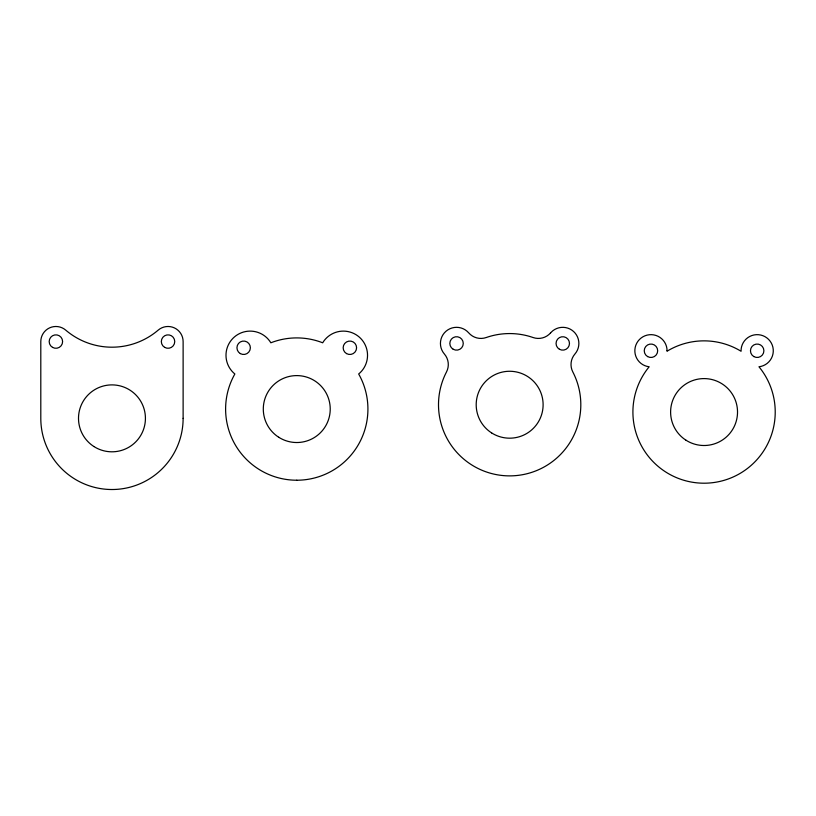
<?xml version="1.0" encoding="UTF-8"?>
<svg xmlns="http://www.w3.org/2000/svg" width="816" height="816" viewBox="0 0 816 816"><rect width="100%" height="100%" fill="white"/><g stroke="black" fill="none" stroke-linecap="round" stroke-linejoin="round"><path stroke-width="1.22" d="M667.07 350.758L667.07 351.196A71.165 71.165 0 0 1 741.071 351.268A16.116 16.116 0 0 1 756.238 334.672A16.116 16.116 0 0 1 773.231 349.391A16.116 16.116 0 0 1 758.962 366.772A71.165 71.165 0 0 1 752.75 463.947A71.165 71.165 0 0 1 655.381 463.947A71.165 71.165 0 0 1 649.169 366.772A16.116 16.116 0 0 1 634.889 349.564A16.116 16.116 0 0 1 651.556 334.662A16.116 16.116 0 0 1 667.07 350.758M550.616 332.846L550.586 332.877A16.116 16.116 0 0 1 533.103 337.538A71.165 71.165 0 0 0 486.203 337.538A16.116 16.116 0 0 1 468.721 332.877A16.116 16.116 0 0 0 445.995 331.255A16.116 16.116 0 0 0 444.363 353.981A16.116 16.116 0 0 1 446.495 371.953A71.165 71.165 0 0 0 509.653 475.881A71.165 71.165 0 0 0 572.822 371.953A16.116 16.116 0 0 1 574.943 353.981A16.116 16.116 0 0 0 573.597 331.51A16.116 16.116 0 0 0 551.106 332.316L550.616 332.846M183.121 418.353L183.121 341.567A15.096 15.096 0 0 0 158.222 330.103A71.165 71.165 0 0 1 65.698 330.103A15.096 15.096 0 0 0 40.8 341.567L40.8 418.353A71.165 71.165 0 0 0 111.965 489.518A71.165 71.165 0 0 0 183.121 418.353M278.715 437.243A33.466 33.466 0 0 0 330.194 410.611A33.466 33.466 0 0 0 281.387 379.338A33.466 33.466 0 0 0 278.715 437.243M93.911 446.525A33.466 33.466 0 0 0 145.391 419.893A33.466 33.466 0 0 0 96.584 388.63A33.466 33.466 0 0 0 93.911 446.525M296.769 480.226A71.165 71.165 0 0 0 358.673 373.983A24.164 24.164 0 0 0 359.193 337.018A24.164 24.164 0 0 0 322.677 342.791A71.165 71.165 0 0 0 270.851 342.791A24.164 24.164 0 0 0 234.335 337.018A24.164 24.164 0 0 0 234.855 373.983A71.165 71.165 0 0 0 296.769 480.226M346.514 353.583A6.712 6.712 0 0 0 356.582 347.769A6.712 6.712 0 0 0 346.514 341.955A6.712 6.712 0 0 0 346.514 353.583M240.302 353.583A6.712 6.712 0 0 0 250.369 347.769A6.712 6.712 0 0 0 240.302 341.955A6.712 6.712 0 0 0 240.302 353.583M164.679 347.381A6.712 6.712 0 0 0 174.746 341.567A6.712 6.712 0 0 0 164.679 335.753A6.712 6.712 0 0 0 164.679 347.381M52.53 347.381A6.712 6.712 0 0 0 62.608 341.567A6.712 6.712 0 0 0 52.53 335.753A6.712 6.712 0 0 0 52.53 347.381M453.186 349.248A6.712 6.712 0 0 0 463.264 343.434A6.712 6.712 0 0 0 453.186 337.62A6.712 6.712 0 0 0 453.186 349.248M559.409 349.248A6.712 6.712 0 0 0 569.476 343.434A6.712 6.712 0 0 0 559.409 337.62A6.712 6.712 0 0 0 559.409 349.248M491.599 432.898A33.466 33.466 0 0 0 543.079 406.266A33.466 33.466 0 0 0 494.282 375.003A33.466 33.466 0 0 0 491.599 432.898M647.598 356.572A6.712 6.712 0 0 0 657.676 350.758A6.712 6.712 0 0 0 647.598 344.944A6.712 6.712 0 0 0 647.598 356.572M753.821 356.572A6.712 6.712 0 0 0 763.888 350.758A6.712 6.712 0 0 0 753.821 344.944A6.712 6.712 0 0 0 753.821 356.572M686.011 440.222A33.466 33.466 0 0 0 737.491 413.59A33.466 33.466 0 0 0 688.694 382.327A33.466 33.466 0 0 0 686.011 440.222"/></g></svg>
